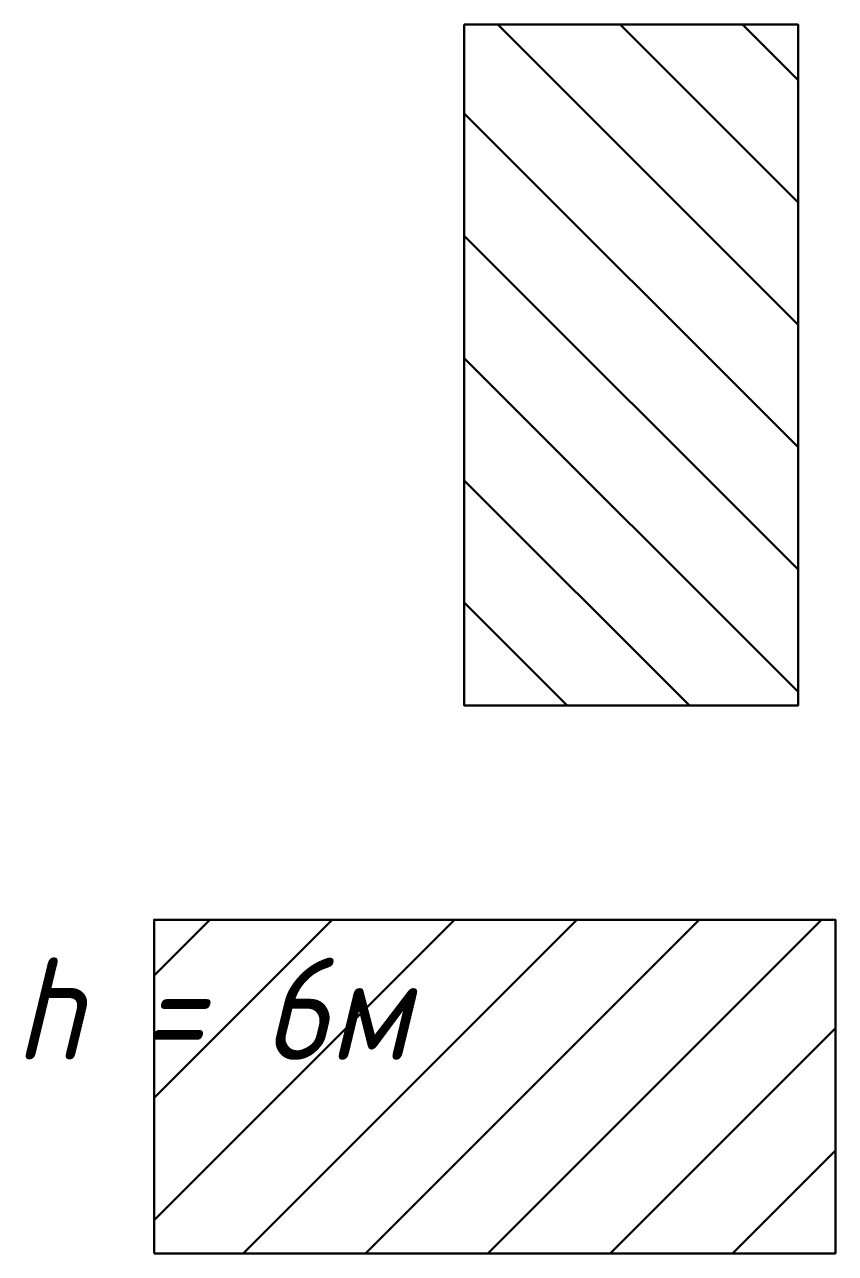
# Model space of a CAD drawing. Header units: millimetres. Extents: x -356862 to 418287, y 0 to 839748.
# Drawn here: x 14781 to 17161, y 474018 to 477627 of the extents above; entities that cross this region are included whole.
import ezdxf

# ---------------------------------------------------------------- set-up
doc = ezdxf.new("R2010")
doc.units = ezdxf.units.MM
doc.layers.add('0) строит. леса', color=20, linetype='Continuous', lineweight=30)
doc.styles.add('ISOCPEUR_I', font='isocpeui.ttf', dxfattribs={"width": 0.9, "height": 2.5})

msp = doc.modelspace()

# ---------------------------------------------------------------- hatches: boundary and pattern name
at = {"layer": '0) строит. леса'}
h = msp.add_hatch(dxfattribs=at)
h.set_pattern_fill('ANSI31', color=256, scale=80, angle=-90)
h.set_pattern_definition([(315, (162090.26, 477186.45), (179.60512, 179.60512), [])])
h.paths.add_polyline_path([(16071.7612, 477626.6747), (16071.7612, 475626.6747), (17051.7612, 475626.6747), (17051.7612, 477626.6747)])
h = msp.add_hatch(dxfattribs=at)
h.set_pattern_fill('ANSI31', color=256, scale=80)
h.set_pattern_definition([(45, (15601.58, 620036.59), (-179.60512, 179.60512), [])])
h.paths.add_polyline_path([(15161.3498, 474018.0873), (17161.3498, 474018.0873), (17161.3498, 474998.0873), (15161.3498, 474998.0873)])

# ---------------------------------------------------------------- linework, layer by layer
for points in [[(16071.7612, 477626.6747), (16071.7612, 475626.6747), (17051.7612, 475626.6747), (17051.7612, 477626.6747)], [(15161.3498, 474018.0873), (17161.3498, 474018.0873), (17161.3498, 474998.0873), (15161.3498, 474998.0873)]]:
    msp.add_lwpolyline(points, close=True, dxfattribs=at)

# ---------------------------------------------------------------- texts
at = {"color": 1, "insert": (15331.948, 474586.615), "char_height": 300, "width": 2817.723091, "attachment_point": 8, "line_spacing_factor": 1.139951, "style": 'ISOCPEUR_I'}
msp.add_mtext('\\pxqc,t8.46667,16.93333,25.4,33.86667,42.33333,50.8,59.26667,67.73333,76.2,84.66667,93.13333,101.6,110.06667,118.53333,127,135.46667,143.93333,152.4,160.86667,169.33333,177.8,186.26667,194.73333,203.2,211.66667,220.13333,228.6,237.06667,245.53333,254,262.46667,270.93333;h = 6м', dxfattribs=at)

doc.saveas('drawing.dxf')
